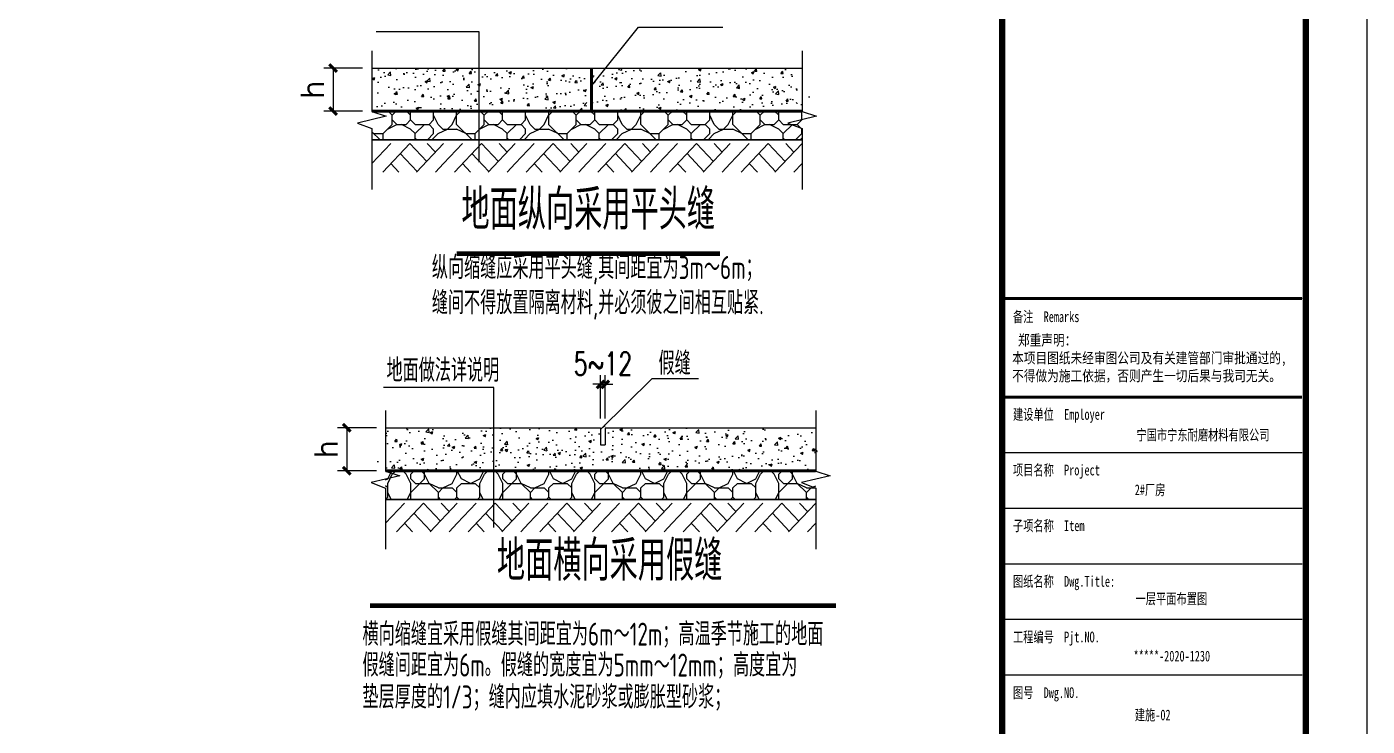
# Model space of a CAD drawing. Extents: x -33967 to 1773478, y -1022458 to -784650.
# Drawn here: x 332359 to 376048, y -853905 to -831085 of the extents above; entities that cross this region are included whole.
import ezdxf
from ezdxf.enums import TextEntityAlignment as Align

# ---------------------------------------------------------------- set-up
doc = ezdxf.new("R2010")
doc.units = 0
doc.header["$LTSCALE"] = 1000
doc.header["$MEASUREMENT"] = 0
for name, color, linetype in [('AXIS', 3, 'Continuous'), ('BOLT', 251, 'Continuous'), ('PUB_TITLE', 4, 'Continuous'), ('TEXT', 7, 'Continuous')]:
    doc.layers.add(name, color=color, linetype=linetype)
doc.styles.add('_gyy_title_ST', font='', dxfattribs={"width": 0.8})
doc.styles.add('_TCH_DIM_T3', font='SIMPLEX', dxfattribs={"width": 0.705882, "bigfont": 'GBCBIG'})
doc.styles.add('TSSD_Norm', font='tssdeng.shx', dxfattribs={"bigfont": 'hztxt.shx'})
doc.styles.get('_gyy_title_ST').set_extended_font_data('SimSun')
doc.dimstyles.new('TCH-200-1', dxfattribs={"dimtxt": 595, "dimasz": 200, "dimexe": 500, "dimexo": 600, "dimgap": 252.5, "dimtad": 1, "dimdec": 0, "dimzin": 0, "dimdsep": 46, "dimtxsty": '_TCH_DIM_T3', "dimblk": 'ARCHTICK', "dimcen": 0.09, "dimclrd": 3, "dimclre": 3, "dimclrt": 7, "dimazin": 2, "dimtfac": 1, "dimtdec": 0, "dimtix": 1, "dimtmove": 2, "dimatfit": 3, "dimfxl": 1, "dimtolj": 1, "dimtzin": 0, "dimarcsym": 0})
doc.dimstyles.new('TCH_250', dxfattribs={"dimtxt": 750, "dimasz": 250, "dimexe": 300, "dimexo": 300, "dimgap": 300, "dimtad": 1, "dimdec": 0, "dimzin": 0, "dimdsep": 46, "dimtxsty": '_TCH_DIM_T3', "dimblk": 'ARCHTICK', "dimcen": 0.09, "dimclrd": 3, "dimclre": 3, "dimclrt": 7, "dimazin": 2, "dimtfac": 1, "dimtdec": 0, "dimtix": 1, "dimtmove": 2, "dimatfit": 3, "dimfxl": 1, "dimtolj": 1, "dimtzin": 0, "dimarcsym": 0})

# ---------------------------------------------------------------- blocks, each defined once
blk = doc.blocks.new('_ArchTick')
at = {"color": 0, "linetype": 'ByBlock', "const_width": 0.4}
blk.add_lwpolyline([(-0.5, -0.5), (0.5, 0.5)], dxfattribs=at)
blk = doc.blocks.new('*D54')
at = {"layer": 'AXIS', "color": 3, "lineweight": -2, "transparency": 16777216}
for p, q in [((351062, -842751), (350812, -842751)), ((351062, -843865), (351062, -842451)), ((351062, -842751), (351212, -842751)), ((351212, -843865), (351212, -842451)), ((351212, -842751), (351462, -842751))]:
    blk.add_line(p, q, dxfattribs=at)
at = {"layer": 'Defpoints', "color": 0, "transparency": 16777216}
for p in [(351212, -842751), (351062, -844165), (351212, -844165)]:
    blk.add_point(p, dxfattribs=at)
at = {"layer": 'AXIS', "color": 3, "lineweight": -2, "transparency": 16777216, "xscale": 250, "yscale": 250, "zscale": 250}
blk.add_blockref('_ArchTick', (351062, -842751), dxfattribs=at)
at = {"layer": 'AXIS', "color": 3, "lineweight": -2, "transparency": 16777216, "xscale": 250, "yscale": 250, "zscale": 250, "rotation": 180}
blk.add_blockref('_ArchTick', (351212, -842751), dxfattribs=at)
at = {"layer": 'AXIS', "color": 7, "transparency": 16777216, "insert": (351137, -842076), "char_height": 750, "attachment_point": 5, "style": '_TCH_DIM_T3'}
blk.add_mtext('\\A1;5~12', dxfattribs=at)
blk = doc.blocks.new('*U39')
for p, q in [((0, -413), (350, -62)), ((200, -562), (700, -62)), ((700, -62), (1013, -375)), ((825, -562), (1325, -62)), ((1025, -62), (1175, -212)), ((350, -413), (500, -562)), ((525, -238), (837, -550)), ((1175, -562), (1325, -413))]:
    blk.add_line(p, q)
blk = doc.blocks.new('*D66')
at = {"color": 3, "lineweight": -2, "transparency": 16777216}
for p, q in [((343752, -844165), (342488, -844165)), ((342788, -844165), (342788, -845570)), ((343752, -845570), (342488, -845570))]:
    blk.add_line(p, q, dxfattribs=at)
at = {"layer": 'Defpoints', "color": 0, "transparency": 16777216}
for p in [(344052, -844165), (342788, -845570), (344052, -845570)]:
    blk.add_point(p, dxfattribs=at)
at = {"color": 3, "lineweight": -2, "transparency": 16777216, "xscale": 250, "yscale": 250, "zscale": 250}
for p, rotation in [((342788, -844165), 90), ((342788, -845570), 270)]:
    blk.add_blockref('_ArchTick', p, dxfattribs=dict(at, rotation=rotation))
at = {"color": 7, "transparency": 16777216, "insert": (342113, -844868), "char_height": 750, "attachment_point": 5, "rotation": 90, "style": '_TCH_DIM_T3'}
blk.add_mtext('\\A1;{\\W1;h}', dxfattribs=at)
blk = doc.blocks.new('*U40')
for p, q in [((0, -413), (350, -62)), ((200, -562), (700, -62)), ((700, -62), (1013, -375)), ((825, -562), (1325, -62)), ((1025, -62), (1175, -212)), ((350, -413), (500, -562)), ((525, -238), (837, -550)), ((1175, -562), (1325, -413))]:
    blk.add_line(p, q)
blk = doc.blocks.new('*D55')
at = {"color": 3, "lineweight": -2, "transparency": 16777216}
for p, q in [((343306, -832433), (342042, -832433)), ((342342, -832433), (342342, -833838)), ((343306, -833838), (342042, -833838))]:
    blk.add_line(p, q, dxfattribs=at)
at = {"layer": 'Defpoints', "color": 0, "transparency": 16777216}
for p in [(343606, -832433), (342342, -833838), (343606, -833838)]:
    blk.add_point(p, dxfattribs=at)
at = {"color": 3, "lineweight": -2, "transparency": 16777216, "xscale": 250, "yscale": 250, "zscale": 250}
for p, rotation in [((342342, -832433), 90), ((342342, -833838), 270)]:
    blk.add_blockref('_ArchTick', p, dxfattribs=dict(at, rotation=rotation))
at = {"color": 7, "transparency": 16777216, "insert": (341667, -833136), "char_height": 750, "attachment_point": 5, "rotation": 90, "style": '_TCH_DIM_T3'}
blk.add_mtext('\\A1;{\\W1;h}', dxfattribs=at)

msp = doc.modelspace()

# ---------------------------------------------------------------- hatches: boundary and pattern name
at = {"layer": 'BOLT'}
h = msp.add_hatch(dxfattribs=at)
h.set_pattern_fill('混凝土', color=256, scale=119.976001, style=0)
h.set_pattern_definition([(50, (-2573098.6, -2646811.24), (860.54009, -75.2875), [89.982, -989.802]), (355, (-2573098.6, -2646811.2), (-166.4683, 902.45004), [71.9856, -791.8416]), (100.4514, (-2573026.9, -2646817.5), (694.07242, 827.162), [76.47293, -841.20227]), (46.1842, (-2573098.6, -2646571.3), (1280.43313, -198.5831), [134.973, -1484.703]), (96.6356, (-2572991.9, -2646587.8), (1121.37094, 1168.70767), [114.7094, -1261.8032]), (351.1842, (-2573098.6, -2646571.3), (1121.37003, 1168.70854), [107.9784, -1187.7624]), (21, (-2572978.64, -2646631.3), (716.14521, -483.04605), [89.982, -989.802]), (326, (-2572978.6, -2646631.3), (291.92, 870.00603), [71.9856, -791.8416]), (71.4514, (-2572919, -2646671.5), (1008.06551, 386.9592), [76.47293, -841.20227]), (37.5, (-2573098.62, -2646811.24), (14.588908, 399.392734), [0, -782.24353, 0, -803.83921, 0, -794.84101]), (7.5, (-2573098.6, -2646811.24), (315.62031, 473.1994), [0, -458.308325, 0, -764.24713, 0, -302.9394]), (327.5, (-2573366.17, -2646811.24), (640.458812, -27.060433), [0, -299.94, 0, -935.81281, 0, -1241.75161]), (317.5, (-2573486.14, -2646811.24), (699.68345, 120.101955), [0, -389.922, 0, -621.47569, 0, -881.82361])])
h.paths.add_polyline_path([(350616.3, -832433.2), (345313.7, -832433.2), (345313.7, -833838.4), (350616.3, -833838.4)])
h.paths.add_polyline_path([(357626.3, -832433.2), (350766.3, -832433.2), (350766.3, -833838.4), (357626.3, -833838.4), (357626.3, -833627.9), (357232.7, -833488.2), (358020, -833349.4), (357626.3, -833206.1)])
h.paths.add_polyline_path([(345313.7, -832433.2), (343606.3, -832433.2), (343606.3, -833206.1), (344000, -833349.4), (343212.6, -833488.2), (343606.3, -833627.9), (343606.3, -833838.4), (345313.7, -833838.4)])
h = msp.add_hatch(dxfattribs=at)
h.set_pattern_fill('STONES', color=256, scale=2999.40003, style=0, pattern_type=2)
h.set_pattern_definition([(0, (-2570999, -2646811.2), (0, 2999.4), [149.97, -449.91, 149.97, -2249.55]), (0, (-2570249.2, -2646511.3), (0, 2999.4), [149.97, -2849.43]), (0, (-2571749, -2646211.4), (0, 2999.4), [299.94, -2699.46]), (0, (-2572498.7, -2646061.4), (0, 2999.4), [449.91, -2549.49]), (0, (-2570999, -2645911.4), (0, 2999.4), [299.94, -299.94, 449.91, -1949.61]), (0, (-2571149, -2645461.5), (0, 2999.4), [449.91, -2549.49]), (0, (-2571899, -2645311.5), (0, 2999.4), [449.91, -1049.79, 449.91, -1049.79]), (0, (-2572498.7, -2644861.6), (0, 2999.4), [449.91, -149.97, 149.97, -2249.55]), (0, (-2570549, -2644561.7), (0, 2999.4), [149.97, -2849.43]), (0, (-2571149, -2644261.7), (0, 2999.4), [299.94, -2699.46]), (90, (-2573098.6, -2644111.8), (-2999.4, 2e-13), [299.94, -2699.46]), (90, (-2572798.7, -2646211.4), (-2999.4, 2e-13), [149.97, -299.94, 449.91, -2099.58]), (90, (-2572048.8, -2645911.4), (-2999.4, 2e-13), [599.88, -149.97, 149.97, -2099.58]), (90, (-2571599, -2645161.6), (-2999.4, 2e-13), [449.91, -2549.49]), (90, (-2571449, -2646511.3), (-2999.4, 2e-13), [299.94, -2699.46]), (90, (-2571299, -2644111.8), (-2999.4, 2e-13), [299.94, -2699.46]), (90, (-2571149, -2645911.4), (-2999.4, 2e-13), [299.94, -1499.7, 149.97, -1049.79]), (90, (-2570699, -2644411.7), (-2999.4, 2e-13), [149.97, -149.97, 149.97, -2549.49]), (90, (-2570549, -2645761.4), (-2999.4, 2e-13), [299.94, -449.91, 299.94, -1949.61]), (90, (-2570399.2, -2646511.3), (-2999.4, 2e-13), [299.94, -2699.46]), (45, (-2572948.6, -2646511.3), (3e-13, 2999.4), [424.1782, -848.3584, 636.2687, -2332.9869]), (45, (-2573098.6, -2646511.3), (3e-13, 2999.4), [424.1792, -3817.613]), (45, (-2571449, -2646211.4), (3e-13, 2999.4), [424.1792, -3817.613]), (45, (-2571748.9, -2644711.7), (3e-13, 2999.4), [424.1792, -3817.613]), (45, (-2570399.2, -2646211.4), (3e-13, 2999.4), [424.1792, -3817.613]), (45, (-2572948.6, -2645911.4), (3e-13, 2999.4), [212.0896, -4029.7026]), (45, (-2572648.7, -2645011.6), (3e-13, 2999.4), [212.0896, -4029.7026]), (45, (-2572348.8, -2646061.4), (3e-13, 2999.4), [212.0896, -4029.7026]), (45, (-2572048.8, -2645011.6), (3e-13, 2999.4), [212.0896, -4029.7026]), (45, (-2571149, -2645611.5), (3e-13, 2999.4), [212.0896, -4029.7026]), (45, (-2571149, -2643961.8), (3e-13, 2999.4), [212.0896, -4029.7026]), (45, (-2570849, -2644261.7), (3e-13, 2999.4), [212.0896, -4029.7026]), (45, (-2570699, -2645911.4), (3e-13, 2999.4), [212.0896, -4029.7026]), (45, (-2570549.1, -2646661.3), (3e-13, 2999.4), [212.0896, -4029.7026]), (45, (-2570549.1, -2645461.5), (3e-13, 2999.4), [212.0896, -4029.7026]), (45, (-2570549.1, -2643961.8), (3e-13, 2999.4), [212.0896, -4029.7026]), (45, (-2570399.2, -2644561.7), (3e-13, 2999.4), [212.0896, -4029.7026]), (135, (-2570999, -2644261.7), (-2999.4, 3e-13), [212.0896, -4029.7026]), (135, (-2570699, -2643961.8), (-2999.4, 3e-13), [212.0896, -4029.7026]), (135, (-2570549.1, -2644561.7), (-2999.4, 3e-13), [212.0896, -4029.7026]), (135, (-2570099.2, -2643961.8), (-2999.4, 3e-13), [212.0896, -4029.7026]), (135, (-2571599, -2645011.6), (-2999.4, 3e-13), [212.0896, -4029.7026]), (135, (-2571898.9, -2645311.5), (-2999.4, 3e-13), [212.0896, -4029.7026]), (135, (-2572798.7, -2646061.4), (-2999.4, 3e-13), [212.0896, -4029.7026]), (135, (-2572498.7, -2646061.4), (-2999.4, 3e-13), [212.0896, -4029.7026]), (135, (-2572198.8, -2645011.6), (-2999.4, 3e-13), [212.0896, -4029.7026]), (135, (-2572798.7, -2645461.5), (-2999.4, 3e-13), [212.0896, -4029.7026]), (135, (-2570999, -2645911.4), (-2999.4, 3e-13), [212.0896, -4029.7026]), (135, (-2570549.1, -2645611.5), (-2999.4, 3e-13), [212.0896, -4029.7026]), (135, (-2570399.2, -2646211.4), (-2999.4, 3e-13), [212.0896, -4029.7026]), (135, (-2570399.2, -2645911.4), (-2999.4, 3e-13), [212.0896, -4029.7026]), (135, (-2570249.2, -2646511.3), (-2999.4, 3e-13), [212.0896, -4029.7026]), (135, (-2572648.7, -2644711.7), (-2999.4, 3e-13), [424.1792, -3817.613]), (135, (-2571149, -2645611.5), (-2999.4, 3e-13), [424.1792, -3817.613]), (135, (-2571299, -2646661.3), (-2999.4, 3e-13), [1060.448, -3181.3442]), (26.56505, (-2573098.6, -2645311.5), (2999.40003, 1e-06), [335.333, -6371.5294]), (26.56505, (-2572648.7, -2646211.4), (2999.40003, 1e-06), [335.333, -6371.5294]), (26.56505, (-2572048.8, -2644861.6), (2999.40003, 1e-06), [335.333, -6371.5294]), (26.56505, (-2570849.1, -2646811.2), (2999.40003, 1e-06), [335.333, -6371.5294]), (26.56505, (-2571299, -2646061.4), (2999.40003, 1e-06), [335.333, -6371.5294]), (26.56505, (-2570999, -2645461.5), (2999.40003, 1e-06), [335.333, -6371.5294]), (26.56505, (-2571449, -2644411.7), (2999.40003, 1e-06), [335.333, -6371.5294]), (26.56505, (-2570399.2, -2644561.7), (2999.40003, 1e-06), [335.333, -6371.5294]), (63.43495, (-2572798.7, -2645311.5), (1e-06, 2999.40003), [335.333, -6371.5294]), (63.43495, (-2572798.7, -2645161.6), (1e-06, 2999.40003), [335.333, -6371.5294]), (63.43495, (-2571598.9, -2644711.7), (1e-06, 2999.40003), [670.6658, -6036.1965]), (63.43495, (-2570549.1, -2644861.6), (1e-06, 2999.40003), [335.333, -6371.5294]), (63.43495, (-2570699.1, -2645311.5), (1e-06, 2999.40003), [335.333, -6371.5294]), (63.43495, (-2572198.8, -2645911.4), (1e-06, 2999.40003), [335.333, -6371.5294]), (63.43495, (-2570699.1, -2644261.7), (1e-06, 2999.40003), [335.333, -6371.5294]), (63.43495, (-2570249.2, -2644411.7), (1e-06, 2999.40003), [335.333, -6371.5294]), (116.56505, (-2572948.6, -2644411.7), (-1e-06, 2999.40003), [335.333, -6371.5294]), (116.56505, (-2571299, -2646811.2), (-1e-06, 2999.40003), [335.333, -6371.5294]), (116.56505, (-2572648.7, -2644861.6), (-1e-06, 2999.40003), [335.333, -6371.5294]), (116.56505, (-2570399.2, -2645161.6), (-1e-06, 2999.40003), [335.333, -6371.5294]), (116.56505, (-2571449, -2645311.5), (-1e-06, 2999.40003), [335.333, -6371.5294]), (116.56505, (-2570549.1, -2644711.7), (-1e-06, 2999.40003), [335.333, -6371.5294]), (116.56505, (-2572048.8, -2645311.5), (-1e-06, 2999.40003), [335.333, -6371.5294]), (116.56505, (-2572648.7, -2645911.4), (-1e-06, 2999.40003), [335.333, -6371.5294]), (153.43495, (-2572798.7, -2644561.7), (-2999.40003, 1e-06), [335.333, -6371.5294]), (153.43495, (-2571748.9, -2646211.4), (-2999.40003, 1e-06), [335.333, -6371.5294]), (153.43495, (-2572348.8, -2644861.6), (-2999.40003, 1e-06), [335.333, -6371.5294]), (153.43495, (-2570549.1, -2646061.4), (-2999.40003, 1e-06), [335.333, -6371.5294]), (153.43495, (-2570999, -2646811.2), (-2999.40003, 1e-06), [335.333, -6371.5294]), (153.43495, (-2570699.1, -2644411.7), (-2999.40003, 1e-06), [335.333, -6371.5294]), (153.43495, (-2571149, -2645461.5), (-2999.40003, 1e-06), [335.333, -6371.5294]), (153.43495, (-2572798.7, -2644561.7), (-2999.40003, 1e-06), [335.333, -6371.5294]), (153.43495, (-2570099.2, -2645311.5), (-2999.40003, 1e-06), [335.333, -6371.5294]), (243.43495, (-2572948.6, -2646511.3), (-1e-06, -2999.40003), [335.333, -6371.5294])])
h.paths.add_polyline_path([(357626.3, -833838.4), (343606.3, -833838.4), (343606.3, -834775.7), (357626.3, -834775.7)])
h = msp.add_hatch(dxfattribs=at)
h.set_pattern_fill('混凝土', color=256, scale=119.976001, style=0)
h.set_pattern_definition([(50, (-2541601.45, -2659122.3), (860.54009, -75.2875), [89.982, -989.802]), (355, (-2541601.45, -2659122.3), (-166.4683, 902.45004), [71.9856, -791.8416]), (100.4514, (-2541529.7, -2659128.6), (694.07242, 827.162), [76.47293, -841.20227]), (46.1842, (-2541601.4, -2658882.3), (1280.43313, -198.5831), [134.973, -1484.703]), (96.6356, (-2541494.7, -2658898.9), (1121.37094, 1168.70767), [114.7094, -1261.8032]), (351.1842, (-2541601.4, -2658882.3), (1121.37003, 1168.70854), [107.9784, -1187.7624]), (21, (-2541481.5, -2658942.3), (716.14521, -483.04605), [89.982, -989.802]), (326, (-2541481.5, -2658942.3), (291.92, 870.00603), [71.9856, -791.8416]), (71.4514, (-2541421.8, -2658982.6), (1008.06551, 386.9592), [76.47293, -841.20227]), (37.5, (-2541601.45, -2659122.3), (14.588908, 399.392734), [0, -782.24353, 0, -803.83921, 0, -794.84101]), (7.5, (-2541601.45, -2659122.3), (315.62031, 473.1994), [0, -458.308325, 0, -764.24713, 0, -302.9394]), (327.5, (-2541869, -2659122.3), (640.458812, -27.060433), [0, -299.94, 0, -935.81281, 0, -1241.75161]), (317.5, (-2541988.97, -2659122.3), (699.68345, 120.101955), [0, -389.922, 0, -621.47569, 0, -881.82361])])
h.paths.add_polyline_path([(358071.9, -845570.3), (358071.9, -845412.5), (357579.8, -845237.9), (358564, -845064.4), (358071.9, -844885.3), (358071.9, -844165.1), (351211.8, -844165.1), (351211.8, -844727.5), (351061.9, -844727.5), (351061.9, -844165.1), (344051.9, -844165.1), (344051.9, -844885.3), (344543.9, -845064.4), (343559.8, -845237.9), (344051.9, -845412.5), (344051.9, -845570.3)])
h = msp.add_hatch(dxfattribs=at)
h.set_pattern_fill('STONES', color=256, scale=2999.40003, style=0, pattern_type=2)
h.set_pattern_definition([(0, (-2539502, -2659122.3), (0, 2999.4), [149.97, -449.91, 149.97, -2249.55]), (0, (-2538752, -2658822.4), (0, 2999.4), [149.97, -2849.43]), (0, (-2540251.7, -2658522.4), (0, 2999.4), [299.94, -2699.46]), (0, (-2541001.6, -2658372.4), (0, 2999.4), [449.91, -2549.49]), (0, (-2539502, -2658222.5), (0, 2999.4), [299.94, -299.94, 449.91, -1949.61]), (0, (-2539651.8, -2657772.6), (0, 2999.4), [449.91, -2549.49]), (0, (-2540401.7, -2657622.6), (0, 2999.4), [449.91, -1049.79, 449.91, -1049.79]), (0, (-2541001.6, -2657172.7), (0, 2999.4), [449.91, -149.97, 149.97, -2249.55]), (0, (-2539052, -2656872.7), (0, 2999.4), [149.97, -2849.43]), (0, (-2539651.8, -2656572.8), (0, 2999.4), [299.94, -2699.46]), (90, (-2541601.4, -2656422.8), (-2999.4, 2e-13), [299.94, -2699.46]), (90, (-2541301.5, -2658522.4), (-2999.4, 2e-13), [149.97, -299.94, 449.91, -2099.58]), (90, (-2540551.7, -2658222.5), (-2999.4, 2e-13), [599.88, -149.97, 149.97, -2099.58]), (90, (-2540101.7, -2657472.6), (-2999.4, 2e-13), [449.91, -2549.49]), (90, (-2539951.8, -2658822.4), (-2999.4, 2e-13), [299.94, -2699.46]), (90, (-2539801.8, -2656422.8), (-2999.4, 2e-13), [299.94, -2699.46]), (90, (-2539651.8, -2658222.5), (-2999.4, 2e-13), [299.94, -1499.7, 149.97, -1049.79]), (90, (-2539202, -2656722.8), (-2999.4, 2e-13), [149.97, -149.97, 149.97, -2549.49]), (90, (-2539052, -2658072.5), (-2999.4, 2e-13), [299.94, -449.91, 299.94, -1949.61]), (90, (-2538902, -2658822.4), (-2999.4, 2e-13), [299.94, -2699.46]), (45, (-2541451.5, -2658822.4), (3e-13, 2999.4), [424.1782, -848.3584, 636.2687, -2332.9869]), (45, (-2541601.4, -2658822.4), (3e-13, 2999.4), [424.1792, -3817.613]), (45, (-2539951.8, -2658522.4), (3e-13, 2999.4), [424.1792, -3817.613]), (45, (-2540251.7, -2657022.7), (3e-13, 2999.4), [424.1792, -3817.613]), (45, (-2538902, -2658522.4), (3e-13, 2999.4), [424.1792, -3817.613]), (45, (-2541451.5, -2658222.5), (3e-13, 2999.4), [212.0896, -4029.7026]), (45, (-2541151.5, -2657322.7), (3e-13, 2999.4), [212.0896, -4029.7026]), (45, (-2540851.6, -2658372.4), (3e-13, 2999.4), [212.0896, -4029.7026]), (45, (-2540551.7, -2657322.7), (3e-13, 2999.4), [212.0896, -4029.7026]), (45, (-2539651.8, -2657922.5), (3e-13, 2999.4), [212.0896, -4029.7026]), (45, (-2539651.8, -2656272.9), (3e-13, 2999.4), [212.0896, -4029.7026]), (45, (-2539352, -2656572.8), (3e-13, 2999.4), [212.0896, -4029.7026]), (45, (-2539202, -2658222.5), (3e-13, 2999.4), [212.0896, -4029.7026]), (45, (-2539052, -2658972.3), (3e-13, 2999.4), [212.0896, -4029.7026]), (45, (-2539052, -2657772.6), (3e-13, 2999.4), [212.0896, -4029.7026]), (45, (-2539052, -2656272.9), (3e-13, 2999.4), [212.0896, -4029.7026]), (45, (-2538902, -2656872.7), (3e-13, 2999.4), [212.0896, -4029.7026]), (135, (-2539501.9, -2656572.8), (-2999.4, 3e-13), [212.0896, -4029.7026]), (135, (-2539202, -2656272.9), (-2999.4, 3e-13), [212.0896, -4029.7026]), (135, (-2539052, -2656872.7), (-2999.4, 3e-13), [212.0896, -4029.7026]), (135, (-2538602, -2656272.9), (-2999.4, 3e-13), [212.0896, -4029.7026]), (135, (-2540101.7, -2657322.7), (-2999.4, 3e-13), [212.0896, -4029.7026]), (135, (-2540401.7, -2657622.6), (-2999.4, 3e-13), [212.0896, -4029.7026]), (135, (-2541301.5, -2658372.4), (-2999.4, 3e-13), [212.0896, -4029.7026]), (135, (-2541001.6, -2658372.4), (-2999.4, 3e-13), [212.0896, -4029.7026]), (135, (-2540701.6, -2657322.7), (-2999.4, 3e-13), [212.0896, -4029.7026]), (135, (-2541301.5, -2657772.6), (-2999.4, 3e-13), [212.0896, -4029.7026]), (135, (-2539501.9, -2658222.5), (-2999.4, 3e-13), [212.0896, -4029.7026]), (135, (-2539052, -2657922.5), (-2999.4, 3e-13), [212.0896, -4029.7026]), (135, (-2538902, -2658522.4), (-2999.4, 3e-13), [212.0896, -4029.7026]), (135, (-2538902, -2658222.5), (-2999.4, 3e-13), [212.0896, -4029.7026]), (135, (-2538752, -2658822.4), (-2999.4, 3e-13), [212.0896, -4029.7026]), (135, (-2541151.5, -2657022.7), (-2999.4, 3e-13), [424.1792, -3817.613]), (135, (-2539651.8, -2657922.5), (-2999.4, 3e-13), [424.1792, -3817.613]), (135, (-2539801.8, -2658972.3), (-2999.4, 3e-13), [1060.448, -3181.3442]), (26.56505, (-2541601.4, -2657622.6), (2999.40003, 1e-06), [335.333, -6371.5294]), (26.56505, (-2541151.5, -2658522.4), (2999.40003, 1e-06), [335.333, -6371.5294]), (26.56505, (-2540551.7, -2657172.7), (2999.40003, 1e-06), [335.333, -6371.5294]), (26.56505, (-2539351.9, -2659122.3), (2999.40003, 1e-06), [335.333, -6371.5294]), (26.56505, (-2539801.8, -2658372.4), (2999.40003, 1e-06), [335.333, -6371.5294]), (26.56505, (-2539501.9, -2657772.6), (2999.40003, 1e-06), [335.333, -6371.5294]), (26.56505, (-2539951.8, -2656722.8), (2999.40003, 1e-06), [335.333, -6371.5294]), (26.56505, (-2538902, -2656872.7), (2999.40003, 1e-06), [335.333, -6371.5294]), (63.43495, (-2541301.5, -2657622.6), (1e-06, 2999.40003), [335.333, -6371.5294]), (63.43495, (-2541301.5, -2657472.6), (1e-06, 2999.40003), [335.333, -6371.5294]), (63.43495, (-2540101.7, -2657022.7), (1e-06, 2999.40003), [670.6658, -6036.1965]), (63.43495, (-2539052, -2657172.7), (1e-06, 2999.40003), [335.333, -6371.5294]), (63.43495, (-2539201.9, -2657622.6), (1e-06, 2999.40003), [335.333, -6371.5294]), (63.43495, (-2540701.6, -2658222.5), (1e-06, 2999.40003), [335.333, -6371.5294]), (63.43495, (-2539201.9, -2656572.8), (1e-06, 2999.40003), [335.333, -6371.5294]), (63.43495, (-2538752, -2656722.8), (1e-06, 2999.40003), [335.333, -6371.5294]), (116.56505, (-2541451.5, -2656722.8), (-1e-06, 2999.40003), [335.333, -6371.5294]), (116.56505, (-2539801.8, -2659122.3), (-1e-06, 2999.40003), [335.333, -6371.5294]), (116.56505, (-2541151.5, -2657172.7), (-1e-06, 2999.40003), [335.333, -6371.5294]), (116.56505, (-2538902, -2657472.6), (-1e-06, 2999.40003), [335.333, -6371.5294]), (116.56505, (-2539951.8, -2657622.6), (-1e-06, 2999.40003), [335.333, -6371.5294]), (116.56505, (-2539052, -2657022.7), (-1e-06, 2999.40003), [335.333, -6371.5294]), (116.56505, (-2540551.7, -2657622.6), (-1e-06, 2999.40003), [335.333, -6371.5294]), (116.56505, (-2541151.5, -2658222.5), (-1e-06, 2999.40003), [335.333, -6371.5294]), (153.43495, (-2541301.5, -2656872.7), (-2999.40003, 1e-06), [335.333, -6371.5294]), (153.43495, (-2540251.7, -2658522.4), (-2999.40003, 1e-06), [335.333, -6371.5294]), (153.43495, (-2540851.6, -2657172.7), (-2999.40003, 1e-06), [335.333, -6371.5294]), (153.43495, (-2539052, -2658372.4), (-2999.40003, 1e-06), [335.333, -6371.5294]), (153.43495, (-2539501.9, -2659122.3), (-2999.40003, 1e-06), [335.333, -6371.5294]), (153.43495, (-2539201.9, -2656722.8), (-2999.40003, 1e-06), [335.333, -6371.5294]), (153.43495, (-2539651.8, -2657772.6), (-2999.40003, 1e-06), [335.333, -6371.5294]), (153.43495, (-2541301.5, -2656872.7), (-2999.40003, 1e-06), [335.333, -6371.5294]), (153.43495, (-2538602, -2657622.6), (-2999.40003, 1e-06), [335.333, -6371.5294]), (243.43495, (-2541451.5, -2658822.4), (-1e-06, -2999.40003), [335.333, -6371.5294])])
h.paths.add_polyline_path([(358071.9, -845570.3), (344051.9, -845570.3), (344051.9, -846507.6), (358071.9, -846507.6)])

# ---------------------------------------------------------------- linework, layer by layer
at = {"linetype": 'ByBlock'}
for points in [[(343606.3, -831870.7), (343606.3, -832433.2), (343606.3, -833854.2), (344075, -834004.2), (343138.7, -834226.1), (343606.3, -834409.2), (343606.3, -835830.2), (343606.3, -836392.7)], [(357626.3, -831870.7), (357626.3, -832433.2), (357626.3, -833854.2), (358095.1, -834004.2), (357158.8, -834226.1), (357626.3, -834409.2), (357626.3, -835830.2), (357626.3, -836392.7)], [(343606.3, -832433.2), (350766.3, -832433.2)], [(350766.3, -832433.2), (357626.3, -832433.2)]]:
    msp.add_lwpolyline(points, dxfattribs=at)
at = {"color": 6, "ltscale": 10}
for points, const_width in [([(350766.3, -832433.2), (350766.3, -833838.4)], 98.4), ([(343606.3, -833838.4), (357626.3, -833838.4)], 98.4), ([(343606.3, -834775.7), (357626.3, -834775.7)], 49.2)]:
    msp.add_lwpolyline(points, dxfattribs=dict(at, const_width=const_width))
at = {"color": 3, "const_width": 147, "elevation": 9460.6}
msp.add_lwpolyline([(346371.4, -838486.6), (354947.9, -838486.6)], dxfattribs=at)
at = {"linetype": 'ByBlock', "elevation": -9460.6}
for points in [[(344051.9, -843602.6), (344051.9, -844165.1), (344051.9, -845586.1), (344520.6, -845736.1), (343584.3, -845957.9), (344051.9, -846141.1), (344051.9, -847562.1), (344051.9, -848124.6)], [(358071.9, -843602.6), (358071.9, -844165.1), (358071.9, -845586.1), (358540.7, -845736.1), (357604.3, -845957.9), (358071.9, -846141.1), (358071.9, -847562.1), (358071.9, -848124.6)], [(344051.9, -844165.1), (351061.9, -844165.1)], [(351061.9, -844165.1), (351061.9, -844727.5)], [(351211.8, -844165.1), (351211.8, -844727.5)], [(351211.8, -844165.1), (358071.9, -844165.1)], [(351061.9, -844727.5), (351211.8, -844727.5)]]:
    msp.add_lwpolyline(points, dxfattribs=at)
at = {"color": 6, "ltscale": 10, "elevation": -9460.6}
for points, const_width in [([(344051.9, -845570.3), (358071.9, -845570.3)], 98.4), ([(344051.9, -846507.6), (358071.9, -846507.6)], 49.2)]:
    msp.add_lwpolyline(points, dxfattribs=dict(at, const_width=const_width))
at = {"color": 3, "const_width": 147}
msp.add_lwpolyline([(343546.2, -849969.6), (358736.1, -849969.6)], dxfattribs=at)
at = {"layer": 'AXIS'}
for p, q in [((347103.3, -831249.2), (343747.9, -831249.2)), ((347103.3, -835503.4), (347103.3, -831249.2)), ((352296.5, -831102.8), (355045.5, -831102.8)), ((352742, -842559, -9460.6), (354252, -842559, -9460.6)), ((347578.8, -842857.3, -9460.6), (343980.2, -842857.3, -9460.6)), ((347578.8, -847427.3, -9460.6), (347578.8, -842857.3, -9460.6))]:
    msp.add_line(p, q, dxfattribs=at)
at = {"layer": 'PUB_TITLE'}
for p, q in [((373925.8, -839953.7), (364148.9, -839953.7)), ((373925.8, -844981.9), (364148.9, -844981.9)), ((373925.8, -846797.6), (364148.9, -846797.6)), ((373925.8, -848613.3), (364148.9, -848613.3)), ((373925.8, -850429), (364148.9, -850429)), ((373925.8, -852244.7), (364148.9, -852244.7))]:
    msp.add_line(p, q, dxfattribs=at)
msp.add_lwpolyline([(257247.9, -875726.8), (376047.9, -875726.8), (376047.9, -791726.8), (257247.9, -791726.8)], close=True, dxfattribs=at)
at = {"layer": 'PUB_TITLE', "const_width": 212.1}
for points in [[(260068.2, -874312.7), (260068.2, -793141), (374047.9, -793141), (374047.9, -874312.7)], [(364148.9, -793141), (374047.9, -793141), (374047.9, -874312.7), (364148.9, -874312.7)]]:
    msp.add_lwpolyline(points, close=True, dxfattribs=at)
at = {"layer": 'PUB_TITLE', "const_width": 97.8}
for points in [[(364148.9, -839953.7), (373925.8, -839953.7)], [(364148.9, -843166.2), (373925.8, -843166.2)]]:
    msp.add_lwpolyline(points, dxfattribs=at)

# ---------------------------------------------------------------- block references
at = {"layer": 'BOLT', "xscale": 1.763527639777749, "yscale": 1.874625018699589, "zscale": 1.874625018749611}
for name, p in [('*U40', (343606.3, -834775.7)), ('*U40', (345943, -834775.7)), ('*U40', (348279.6, -834775.7)), ('*U40', (350616.3, -834775.7)), ('*U40', (352953, -834775.7)), ('*U40', (355289.7, -834775.7)), ('*U39', (344051.9, -846507.6, -9460.6)), ('*U39', (346388.5, -846507.6, -9460.6)), ('*U39', (348725.2, -846507.6, -9460.6)), ('*U39', (351061.9, -846507.6, -9460.6)), ('*U39', (353398.6, -846507.6, -9460.6)), ('*U39', (355735.2, -846507.6, -9460.6))]:
    msp.add_blockref(name, p, dxfattribs=at)

# ---------------------------------------------------------------- texts
at = {"layer": 'PUB_TITLE', "style": '_gyy_title_ST', "width": 0.7}
for s, height, p in [('备注  Remarks', 349.176, (364502.3, -840719.5)), ('建设单位  Employer', 349.176, (364502.3, -843906.4)), ('项目名称  Project', 349.176, (364502.3, -845722.1)), ('子项名称  Item', 349.18, (364502.3, -847537.8)), ('图纸名称  Dwg.Title:', 349.176, (364502.3, -849353.6)), ('工程编号  Pjt.NO.', 349.176, (364502.3, -851169.3)), ('图号  Dwg.NO.', 349.176, (364502.3, -852985))]:
    msp.add_text(s, height=height, dxfattribs=at).set_placement(p)
at = {"layer": 'PUB_TITLE', "color": 2, "style": '_gyy_title_ST', "width": 0.7}
for s, height, p in [('宁国市宁东耐磨材料有限公司', 349.176, (370695.3, -844394.4)), ('2#厂房', 349.18, (368970.5, -846185.3))]:
    msp.add_text(s, height=height, dxfattribs=at).set_placement(p, align=Align.MIDDLE)
at = {"layer": 'PUB_TITLE', "color": 6, "style": '_gyy_title_ST', "width": 0.7}
msp.add_text('一层平面布置图', height=349.18, dxfattribs=at).set_placement((369664.4, -849740.1), align=Align.MIDDLE)
at = {"layer": 'PUB_TITLE', "color": 2, "style": '_gyy_title_ST', "width": 0.7}
msp.add_text('*****-2020-1230', height=349.176, dxfattribs=at).set_placement((369680.7, -851791.8), align=Align.CENTER)
at = {"layer": 'PUB_TITLE', "color": 6, "style": '_gyy_title_ST', "width": 0.7}
msp.add_text('建施-02', height=349.18, dxfattribs=at).set_placement((369057.4, -853712.4), align=Align.CENTER)
at = {"layer": 'PUB_TITLE', "insert": (364473.1, -841134.5), "char_height": 349.176, "width": 11173.63, "attachment_point": 1, "style": '_gyy_title_ST'}
msp.add_mtext(' 郑重声明：\\P本项目图纸未经审图公司及有关建管部门审批通过的,\\P不得做为施工依据，否则产生一切后果与我司无关。', dxfattribs=at)
at = {"layer": 'TEXT', "style": 'TSSD_Norm', "width": 0.7}
for s, height, p in [('地面纵向采用平头缝', 1312.5, (346524.3, -838099.6, 12784.3)), ('纵向缩缝应采用平头缝,其间距宜为3m～6m；', 750, (345560.2, -839540, 9460.6)), ('缝间不得放置隔离材料,并必须彼之间相互贴紧.', 750, (345560.2, -840688.7, 9460.6)), ('地面横向采用假缝', 1312.5, (347680.9, -849551.4, -3323.7)), ('横向缩缝宜采用假缝其间距宜为6m～12m；高温季节施工的地面', 750, (343300.9, -851500.2, -3323.7)), ('假缝间距宜为6m。假缝的宽度宜为5mm～12mm；高度宜为  ', 750, (343300.9, -852509.3, -3323.7)), ('垫层厚度的1/3；缝内应填水泥砂浆或膨胀型砂浆；  ', 750, (343300.9, -853553.2, -3323.7))]:
    msp.add_text(s, height=height, dxfattribs=at).set_placement(p, align=Align.BOTTOM_LEFT)
for s, p in [('地面做法详说明', (344083.1, -842669.8, -7095.5)), ('假缝', (352948.6, -842440.4, -7095.5))]:
    msp.add_text(s, height=750, dxfattribs=at).set_placement(p)

# ---------------------------------------------------------------- dimensions: what is measured, and where the dimension line sits
for base, p1, p2, picture, middle in [((342342.2, -833838.4), (343606.3, -832433.2), (343606.3, -833838.4), '*D55', (341667.2, -833135.8)), ((342787.8, -845570.3, -9460.6), (344051.9, -844165.1, -9460.6), (344051.9, -845570.3, -9460.6), '*D66', (342112.8, -844867.7, -9460.6))]:
    dim = msp.add_linear_dim(base=base, p1=p1, p2=p2, angle=90, text='{\\W1;h}', dimstyle='TCH_250')
    dim.commit()
    dim.dimension.update_dxf_attribs({"geometry": picture, "text_midpoint": middle})
at = {"layer": 'AXIS'}
dim = msp.add_linear_dim(base=(351211.8, -842751), p1=(351061.9, -844165.1), p2=(351211.8, -844165.1), text='5~12', dimstyle='TCH_250', dxfattribs=at)
dim.commit()
dim.dimension.update_dxf_attribs({"geometry": '*D54', "text_midpoint": (351136.9, -842076)})

# ---------------------------------------------------------------- leaders
for points in [[(350766.3, -833016.1, 9460.6), (352296.5, -831102.8, 9460.6)], [(351061.9, -844229.9, -9460.6), (352742, -842559, -9460.6)]]:
    msp.add_leader(points, dimstyle='TCH-200-1', dxfattribs=at)

doc.saveas('drawing.dxf')
